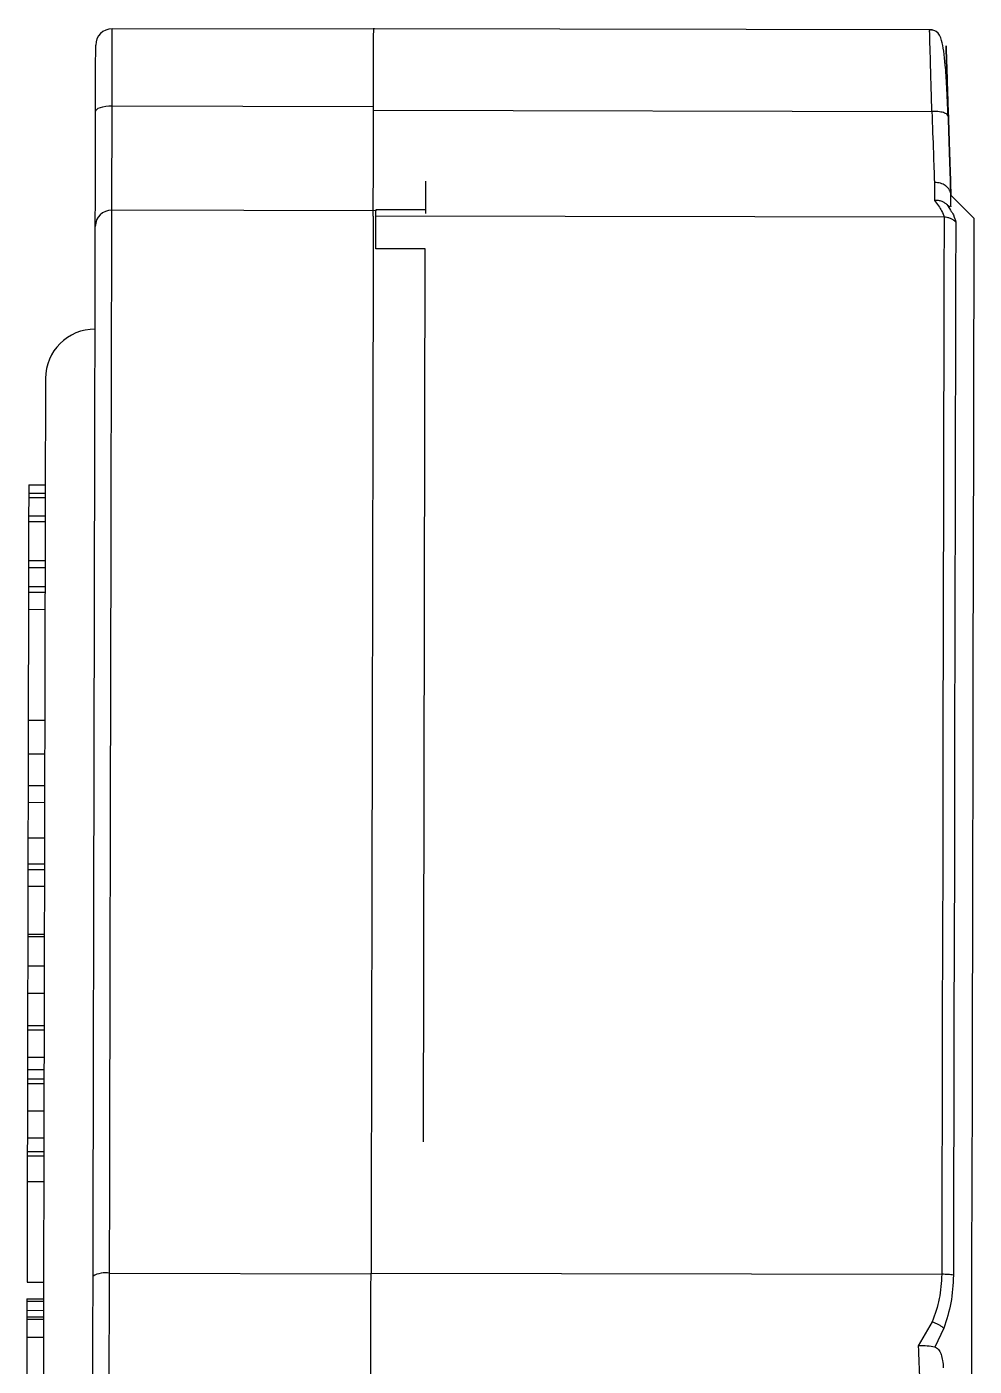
# Model space of a CAD drawing. Header units: millimetres. Extents: x 2404 to 4548, y 1024 to 2541.
# Drawn here: x 2856.4 to 2913.8, y 2222.5 to 2303.7 of the extents above; entities that cross this region are included whole.
import ezdxf

# ---------------------------------------------------------------- set-up
doc = ezdxf.new("R2010")
doc.units = ezdxf.units.MM

msp = doc.modelspace()

# ---------------------------------------------------------------- linework, layer by layer
at = {"color": 7, "linetype": 'Continuous', "lineweight": 25}
for p, q in [((2861.518, 2298.883), (2861.528, 2303.552)), ((2877.371, 2303.518), (2861.528, 2303.552)), ((2911.209, 2303.481), (2877.371, 2303.553)), ((2861.505, 2292.561), (2861.518, 2298.883)), ((2861.518, 2298.883), (2877.361, 2298.849)), ((2877.361, 2298.618), (2911.195, 2298.546)), ((2880.509, 2294.307), (2880.505, 2292.577)), ((2911.351, 2294.236), (2911.349, 2293.148)), ((2913.761, 2292.061), (2912.35, 2293.478)), ((2912.35, 2293.471), (2912.35, 2293.478)), ((2877.505, 2292.527), (2861.505, 2292.561)), ((2877.5, 2290.227), (2877.505, 2292.527)), ((2880.505, 2292.577), (2877.505, 2292.583)), ((2877.505, 2292.583), (2877.505, 2292.527)), ((2880.505, 2292.577), (2880.504, 2292.348)), ((2911.933, 2292.132), (2877.504, 2292.206)), ((2880.5, 2290.22), (2877.5, 2290.227)), ((2880.384, 2236.119), (2880.5, 2290.22)), ((2856.469, 2275.918), (2856.468, 2275.417)), ((2856.468, 2275.417), (2857.468, 2275.415)), ((2856.468, 2275.417), (2856.468, 2275.147)), ((2856.469, 2275.918), (2857.469, 2275.916)), ((2856.468, 2275.147), (2856.465, 2274.053)), ((2856.468, 2275.147), (2857.468, 2275.145)), ((2856.464, 2273.704), (2856.459, 2271.344)), ((2856.465, 2274.053), (2856.464, 2273.704)), ((2856.464, 2273.704), (2857.464, 2273.702)), ((2856.465, 2274.053), (2857.465, 2274.051)), ((2856.459, 2271.344), (2856.458, 2270.922)), ((2856.459, 2271.344), (2857.459, 2271.341)), ((2856.458, 2270.922), (2856.456, 2269.761)), ((2856.458, 2270.922), (2857.458, 2270.92)), ((2856.456, 2269.761), (2856.455, 2269.427)), ((2856.456, 2269.761), (2857.456, 2269.759)), ((2856.455, 2269.427), (2856.453, 2268.379)), ((2856.455, 2269.427), (2857.455, 2269.425)), ((2856.453, 2268.379), (2856.439, 2261.673)), ((2856.453, 2268.379), (2857.453, 2268.377)), ((2856.439, 2261.673), (2856.434, 2259.634)), ((2856.439, 2261.673), (2857.439, 2261.671)), ((2856.434, 2259.634), (2856.43, 2257.712)), ((2856.434, 2259.634), (2857.434, 2259.632)), ((2856.43, 2257.712), (2856.428, 2256.667)), ((2856.43, 2257.712), (2857.43, 2257.71)), ((2856.428, 2256.667), (2856.423, 2254.53)), ((2857.428, 2256.665), (2856.428, 2256.667)), ((2856.423, 2254.53), (2856.42, 2252.966)), ((2856.423, 2254.53), (2857.423, 2254.528)), ((2856.419, 2252.628), (2856.417, 2251.601)), ((2856.42, 2253.067), (2856.419, 2252.557)), ((2856.42, 2252.966), (2856.419, 2252.628)), ((2856.42, 2252.966), (2856.419, 2252.628)), ((2856.419, 2252.628), (2857.419, 2252.626)), ((2856.42, 2252.966), (2857.42, 2252.964)), ((2856.417, 2251.601), (2857.417, 2251.599)), ((2856.411, 2248.569), (2856.407, 2246.782)), ((2856.411, 2248.706), (2857.411, 2248.704)), ((2856.411, 2248.569), (2857.411, 2248.567)), ((2856.407, 2246.782), (2856.403, 2245.128)), ((2856.407, 2246.782), (2857.407, 2246.78)), ((2856.403, 2245.128), (2856.399, 2243.176)), ((2856.403, 2245.128), (2857.403, 2245.126)), ((2856.399, 2242.904), (2856.395, 2241.245)), ((2856.399, 2243.176), (2857.399, 2243.174)), ((2856.399, 2243.176), (2856.399, 2242.904)), ((2856.399, 2242.904), (2857.399, 2242.902)), ((2856.395, 2241.245), (2856.393, 2240.505)), ((2856.395, 2241.245), (2857.395, 2241.243)), ((2856.393, 2240.505), (2856.392, 2239.932)), ((2856.393, 2240.505), (2857.393, 2240.503)), ((2856.392, 2239.66), (2856.388, 2238.001)), ((2856.392, 2239.932), (2857.392, 2239.93)), ((2856.392, 2239.932), (2856.392, 2239.66)), ((2856.392, 2239.66), (2857.392, 2239.658)), ((2856.388, 2238.001), (2856.385, 2236.357)), ((2856.388, 2238.001), (2857.388, 2237.999)), ((2856.385, 2236.357), (2856.383, 2235.53)), ((2856.385, 2236.357), (2857.385, 2236.355)), ((2856.383, 2235.53), (2856.382, 2235.281)), ((2856.383, 2235.53), (2857.383, 2235.528)), ((2856.382, 2235.281), (2856.379, 2233.717)), ((2856.382, 2235.281), (2857.382, 2235.279)), ((2856.379, 2233.705), (2856.366, 2227.617)), ((2856.379, 2233.717), (2857.379, 2233.714)), ((2861.351, 2220.592), (2861.367, 2228.164)), ((2861.367, 2228.164), (2877.21, 2228.13)), ((2877.21, 2228.17), (2911.796, 2228.097)), ((2856.366, 2227.617), (2857.366, 2227.615)), ((2856.364, 2226.617), (2857.364, 2226.615)), ((2856.362, 2225.915), (2856.361, 2225.523)), ((2856.363, 2226.473), (2856.362, 2225.915)), ((2856.362, 2225.915), (2857.362, 2225.913)), ((2856.363, 2226.473), (2857.363, 2226.471)), ((2856.361, 2225.38), (2856.359, 2224.282)), ((2856.361, 2225.523), (2857.361, 2225.521)), ((2856.361, 2225.523), (2856.361, 2225.38)), ((2856.361, 2225.38), (2857.361, 2225.378)), ((2911.204, 2225.207), (2910.373, 2223.753)), ((2911.263, 2225.189), (2911.204, 2225.207)), ((2856.359, 2224.282), (2856.351, 2220.542)), ((2856.359, 2224.282), (2857.359, 2224.28)), ((2911.91, 2224.835), (2911.365, 2223.686))]:
    msp.add_line(p, q, dxfattribs=at)
at = {"color": 7, "linetype": 'Continuous', "lineweight": 25, "flags": 128}
for points in [[(2860.518, 2298.534), (2860.537, 2298.602), (2860.594, 2298.668), (2860.686, 2298.729), (2860.811, 2298.782), (2860.963, 2298.825), (2861.136, 2298.857), (2861.323, 2298.877), (2861.518, 2298.883)], [(2861.367, 2228.164), (2861.378, 2233.423), (2861.389, 2238.594), (2861.4, 2243.653), (2861.411, 2248.577), (2861.421, 2253.343), (2861.431, 2257.931), (2861.44, 2262.32), (2861.449, 2266.489), (2861.457, 2270.42), (2861.465, 2274.095), (2861.473, 2277.498), (2861.479, 2280.612), (2861.485, 2283.425), (2861.491, 2285.922), (2861.495, 2288.094), (2861.499, 2289.929), (2861.502, 2291.421), (2861.505, 2292.561)], [(2911.933, 2292.132), (2911.93, 2290.98), (2911.927, 2289.482), (2911.923, 2287.644), (2911.918, 2285.475), (2911.913, 2282.984), (2911.907, 2280.183), (2911.9, 2277.083), (2911.893, 2273.7), (2911.885, 2270.047), (2911.877, 2266.142), (2911.868, 2262.002), (2911.859, 2257.645), (2911.849, 2253.09), (2911.839, 2248.359), (2911.828, 2243.472), (2911.818, 2238.451), (2911.807, 2233.318), (2911.796, 2228.097)], [(2912.639, 2291.843), (2912.637, 2290.695), (2912.633, 2289.202), (2912.629, 2287.371), (2912.625, 2285.21), (2912.62, 2282.728), (2912.614, 2279.937), (2912.607, 2276.849), (2912.6, 2273.478), (2912.592, 2269.839), (2912.584, 2265.948), (2912.575, 2261.823), (2912.566, 2257.482), (2912.556, 2252.944), (2912.546, 2248.23), (2912.535, 2243.36), (2912.525, 2238.358), (2912.514, 2233.244), (2912.503, 2228.041)], [(2913.603, 2218.154), (2913.614, 2223.446), (2913.625, 2228.692), (2913.636, 2233.868), (2913.647, 2238.951), (2913.658, 2243.918), (2913.668, 2248.745), (2913.678, 2253.411), (2913.688, 2257.894), (2913.697, 2262.175), (2913.706, 2266.232), (2913.714, 2270.048), (2913.721, 2273.606), (2913.728, 2276.888), (2913.735, 2279.88), (2913.741, 2282.569), (2913.746, 2284.942), (2913.75, 2286.987), (2913.754, 2288.697), (2913.757, 2290.062), (2913.759, 2291.078), (2913.76, 2291.738), (2913.761, 2292.04), (2913.761, 2292.061)]]:
    msp.add_lwpolyline(points, dxfattribs=at)
at = {"color": 7, "linetype": 'Continuous', "lineweight": 25}
for centre, radius, start, end in [((2861.526, 2302.552), 1, 89.87751, 179.87751), ((2861.495, 2291.569), 0.992, 89.41535, 179.40777), ((2860.483, 2282.354), 3, 89.87751, 179.87751), ((2861.122, 2226.633), 1.551, 80.89854, 119.14308)]:
    msp.add_arc(centre, radius, start, end, dxfattribs=at)
for points, knots in [([(2877.361, 2298.618), (2877.362, 2299.311), (2877.365, 2300.697), (2877.368, 2302.304), (2877.37, 2303.265), (2877.371, 2303.669), (2877.371, 2303.553), (2877.371, 2303.553)], [0, 0, 0, 0, 0.249999, 0.499998, 0.749997, 0.999996, 1, 1, 1, 1]), ([(2912.175, 2298.298), (2912.149, 2298.896), (2912.099, 2300.023), (2911.996, 2301.645), (2911.85, 2302.796), (2911.613, 2303.306), (2911.322, 2303.45), (2911.164, 2303.476), (2911.083, 2303.481), (2911.043, 2303.481), (2911.025, 2303.481)], [0, 0, 0, 0, 0.219365, 0.412937, 0.719402, 0.914593, 0.969102, 0.986635, 0.993634, 1, 1, 1, 1]), ([(2911.195, 2298.546), (2911.181, 2299.043), (2911.154, 2300.005), (2911.111, 2301.548), (2911.073, 2302.854), (2911.055, 2303.544), (2911.058, 2303.42), (2911.059, 2303.395)], [0, 0, 0, 0, 0.177765, 0.34408, 0.641108, 0.925204, 1, 1, 1, 1]), ([(2860.518, 2298.534), (2860.519, 2299.088), (2860.521, 2300.223), (2860.524, 2301.523), (2860.526, 2302.394), (2860.526, 2302.501), (2860.526, 2302.554)], [0, 0, 0, 0, 0.244178, 0.5, 0.755822, 1, 1, 1, 1]), ([(2912.194, 2298.236), (2912.174, 2298.839), (2912.134, 2300.043), (2912.089, 2301.421), (2912.06, 2302.313), (2912.05, 2302.615), (2912.06, 2302.309), (2912.089, 2301.416), (2912.135, 2300.039), (2912.174, 2298.838), (2912.194, 2298.237)], [0, 0, 0, 0, 0.125138, 0.250256, 0.375373, 0.50043, 0.625397, 0.750284, 0.875124, 1, 1, 1, 1]), ([(2860.503, 2291.579), (2860.503, 2291.813), (2860.504, 2292.288), (2860.508, 2293.872), (2860.512, 2295.964), (2860.516, 2297.687), (2860.518, 2298.534)], [0, 0, 0, 0, 0.245796, 0.5, 0.754204, 1, 1, 1, 1]), ([(2911.195, 2298.546), (2911.226, 2297.674), (2911.286, 2296.034), (2911.33, 2294.81), (2911.351, 2294.236)], [0, 0, 0, 0, 0.531637, 1, 1, 1, 1]), ([(2912.194, 2298.236), (2912.179, 2298.279), (2912.157, 2298.344), (2912.031, 2298.419), (2911.902, 2298.469), (2911.743, 2298.508), (2911.512, 2298.543), (2911.32, 2298.545), (2911.195, 2298.546)], [0, 0, 0, 0, 0.239618, 0.368465, 0.500002, 0.631538, 0.760384, 1, 1, 1, 1]), ([(2912.194, 2298.237), (2912.223, 2297.327), (2912.283, 2295.517), (2912.328, 2294.151), (2912.35, 2293.471)], [0, 0, 0, 0, 0.5023751, 1, 1, 1, 1]), ([(2912.35, 2293.471), (2912.328, 2294.149), (2912.283, 2295.515), (2912.224, 2297.325), (2912.194, 2298.236)], [0, 0, 0, 0, 0.496466, 1, 1, 1, 1]), ([(2912.35, 2293.471), (2912.345, 2293.525), (2912.335, 2293.63), (2912.251, 2293.832), (2912.137, 2293.955), (2912.045, 2294.026), (2912.044, 2294.026), (2912.041, 2294.029), (2912.029, 2294.038), (2911.935, 2294.105), (2911.718, 2294.218), (2911.478, 2294.23), (2911.351, 2294.236)], [0, 0, 0, 0, 0.13275, 0.258828, 0.507271, 0.507353, 0.507953, 0.509582, 0.515681, 0.539247, 0.754927, 1, 1, 1, 1]), ([(2912.096, 2292.909), (2912.048, 2292.948), (2911.948, 2293.028), (2911.757, 2293.11), (2911.552, 2293.153), (2911.411, 2293.15), (2911.349, 2293.148)], [0, 0, 0, 0, 0.239149, 0.497163, 0.778524, 1, 1, 1, 1]), ([(2911.349, 2293.148), (2911.519, 2292.923), (2911.852, 2292.482), (2911.906, 2292.247), (2911.933, 2292.132)], [0, 0, 0, 0, 0.51151, 1, 1, 1, 1]), ([(2912.348, 2292.806), (2912.348, 2292.808), (2912.348, 2292.824), (2912.348, 2292.929), (2912.349, 2293.137), (2912.349, 2293.356), (2912.35, 2293.471)], [0, 0, 0, 0, 0.008069, 0.080583, 0.514577, 1, 1, 1, 1]), ([(2912.096, 2292.909), (2912.252, 2292.677), (2912.565, 2292.215), (2912.614, 2291.967), (2912.639, 2291.843)], [0, 0, 0, 0, 0.500652, 1, 1, 1, 1]), ([(2912.348, 2292.806), (2912.342, 2292.783), (2912.333, 2292.751), (2912.247, 2292.789), (2912.173, 2292.84), (2912.12, 2292.887), (2912.096, 2292.909)], [0, 0, 0, 0, 0.546902, 0.785535, 0.902249, 1, 1, 1, 1]), ([(2860.367, 2227.987), (2860.372, 2230.483), (2860.383, 2235.521), (2860.399, 2242.898), (2860.414, 2250.14), (2860.429, 2257.119), (2860.443, 2263.722), (2860.456, 2269.815), (2860.468, 2275.308), (2860.478, 2280.12), (2860.487, 2284.182), (2860.494, 2287.452), (2860.499, 2289.99), (2860.502, 2291.053), (2860.503, 2291.579)], [0, 0, 0, 0, 0.079959, 0.161371, 0.244142, 0.328893, 0.414217, 0.5, 0.585778, 0.671102, 0.755858, 0.838624, 0.920039, 1, 1, 1, 1]), ([(2857.483, 2282.36), (2857.483, 2282.305), (2857.483, 2282.195), (2857.481, 2281.286), (2857.477, 2279.8), (2857.473, 2277.626), (2857.467, 2274.795), (2857.459, 2271.281), (2857.45, 2267.127), (2857.44, 2262.383), (2857.429, 2257.122), (2857.417, 2251.43), (2857.404, 2245.408), (2857.391, 2239.185), (2857.377, 2232.819), (2857.363, 2226.466), (2857.35, 2220.128), (2857.341, 2215.949), (2857.337, 2213.86)], [0, 0, 0, 0, 0.058246, 0.1164969, 0.1782401, 0.2399881, 0.303803, 0.3686255, 0.4341376, 0.5, 0.5658624, 0.6313745, 0.696197, 0.7600119, 0.821755, 0.8835031, 0.9417503, 1, 1, 1, 1]), ([(2856.417, 2251.601), (2856.416, 2251.271), (2856.415, 2250.634), (2856.413, 2249.857), (2856.412, 2249.246), (2856.411, 2248.924), (2856.411, 2248.755), (2856.411, 2248.706)], [0, 0, 0, 0, 0.328754, 0.633799, 0.764636, 0.93153, 1, 1, 1, 1]), ([(2856.411, 2248.706), (2856.411, 2248.643), (2856.411, 2248.558), (2856.411, 2248.58), (2856.411, 2248.586)], [0, 0, 0, 0, 0.737807, 1, 1, 1, 1]), ([(2860.349, 2219.658), (2860.35, 2220.049), (2860.351, 2220.844), (2860.356, 2222.834), (2860.361, 2225.248), (2860.365, 2227.085), (2860.367, 2227.987)], [0, 0, 0, 0, 0.245796, 0.5, 0.754204, 1, 1, 1, 1]), ([(2911.796, 2228.097), (2911.768, 2227.595), (2911.711, 2226.567), (2911.375, 2225.667), (2911.204, 2225.207)], [0, 0, 0, 0, 0.48849, 1, 1, 1, 1]), ([(2912.503, 2228.041), (2912.474, 2227.475), (2912.418, 2226.34), (2912.08, 2225.337), (2911.91, 2224.835)], [0, 0, 0, 0, 0.499286, 1, 1, 1, 1]), ([(2856.364, 2226.617), (2856.364, 2226.614), (2856.364, 2226.609), (2856.363, 2226.412), (2856.363, 2226.367)], [0, 0, 0, 0, 0.770116, 1, 1, 1, 1]), ([(2911.91, 2224.835), (2911.867, 2224.869), (2911.78, 2224.939), (2911.62, 2225.036), (2911.446, 2225.122), (2911.323, 2225.167), (2911.263, 2225.189)], [0, 0, 0, 0, 0.2473909, 0.4997222, 0.7521965, 1, 1, 1, 1]), ([(2911.365, 2223.686), (2911.221, 2223.714), (2910.931, 2223.769), (2910.561, 2223.758), (2910.373, 2223.753)], [0, 0, 0, 0, 0.494817, 1, 1, 1, 1]), ([(2910.373, 2223.753), (2910.4, 2223.038), (2910.453, 2221.655), (2910.482, 2220.896), (2910.496, 2220.529)], [0, 0, 0, 0, 0.516726, 1, 1, 1, 1]), ([(2911.365, 2223.686), (2911.406, 2223.674), (2911.487, 2223.649), (2911.594, 2223.548), (2911.684, 2223.412), (2911.78, 2223.187), (2911.859, 2222.851), (2911.876, 2222.571), (2911.885, 2222.423)], [0, 0, 0, 0, 0.111673, 0.222473, 0.333752, 0.456252, 0.712674, 1, 1, 1, 1])]:
    msp.add_open_spline(points, degree=3, knots=knots, dxfattribs=at)
for points in [[(2877.347, 2292.206), (2877.347, 2292.428), (2877.348, 2292.872), (2877.351, 2294.332), (2877.355, 2296.244), (2877.359, 2297.827), (2877.361, 2298.618)], [(2877.347, 2292.206), (2877.346, 2291.641), (2877.343, 2290.512), (2877.337, 2287.833), (2877.33, 2284.464), (2877.322, 2280.368), (2877.311, 2275.604), (2877.3, 2270.216), (2877.287, 2264.259), (2877.273, 2257.793), (2877.258, 2250.882), (2877.243, 2243.594), (2877.227, 2236.015), (2877.216, 2230.785), (2877.21, 2228.17)], [(2912.639, 2291.843), (2912.59, 2291.886), (2912.493, 2291.972), (2912.317, 2292.062), (2912.129, 2292.121), (2911.998, 2292.129), (2911.933, 2292.132)], [(2877.194, 2220.601), (2877.194, 2220.958), (2877.196, 2221.671), (2877.2, 2223.471), (2877.205, 2225.653), (2877.208, 2227.331), (2877.21, 2228.17)], [(2912.503, 2228.041), (2912.454, 2228.05), (2912.356, 2228.066), (2912.18, 2228.083), (2911.992, 2228.094), (2911.861, 2228.096), (2911.796, 2228.097)]]:
    msp.add_open_spline(points, degree=3, dxfattribs=at)

doc.saveas('drawing.dxf')
